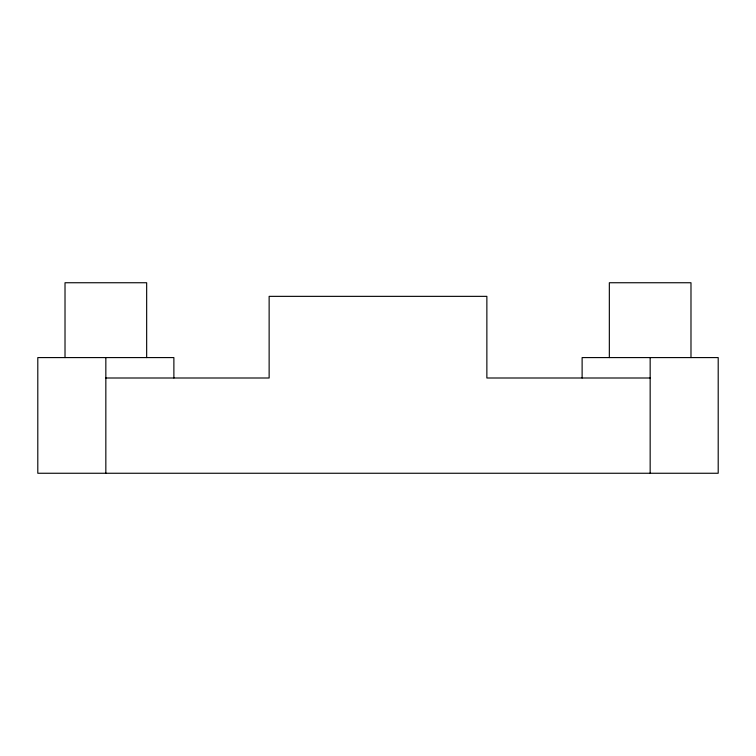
<?xml version="1.0" encoding="UTF-8"?>
<svg xmlns="http://www.w3.org/2000/svg" width="756" height="756" viewBox="0 0 756 756"><rect width="100%" height="100%" fill="white"/><g stroke="black" fill="none" stroke-linecap="round" stroke-linejoin="round"><path stroke-width="1.13" d="M105.84 378L269.136 378L269.136 296.352L486.864 296.352L486.864 378L650.16 378M690.984 357.588L690.984 282.744L609.336 282.744L609.336 357.588M650.16 357.588L650.16 473.256M582.12 378L582.12 357.588L718.2 357.588L718.2 473.256L37.8 473.256L37.8 357.588L173.88 357.588L173.88 378M146.664 357.588L146.664 282.744L65.016 282.744L65.016 357.588M105.84 357.588L105.84 473.256"/></g></svg>
